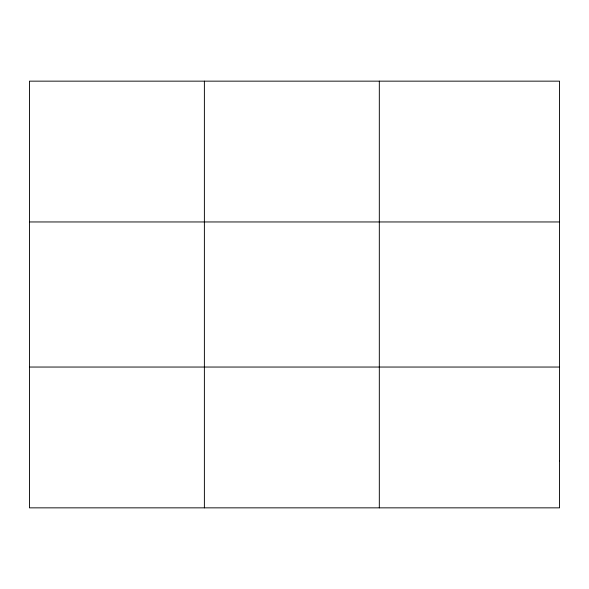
<?xml version="1.0" encoding="UTF-8"?>
<svg xmlns="http://www.w3.org/2000/svg" width="589" height="589" viewBox="0 0 589 589"><rect width="100%" height="100%" fill="white"/><g stroke="black" fill="none" stroke-linecap="round" stroke-linejoin="round"><path stroke-width="0.88" d="M204.383 81.149L204.383 507.851M379.316 81.149L379.316 507.851M29.45 221.957L559.55 221.957M29.45 367.043L559.55 367.043M559.55 460.915L559.55 507.851L29.45 507.851L29.45 81.149L559.55 81.149L559.55 460.915"/></g></svg>
